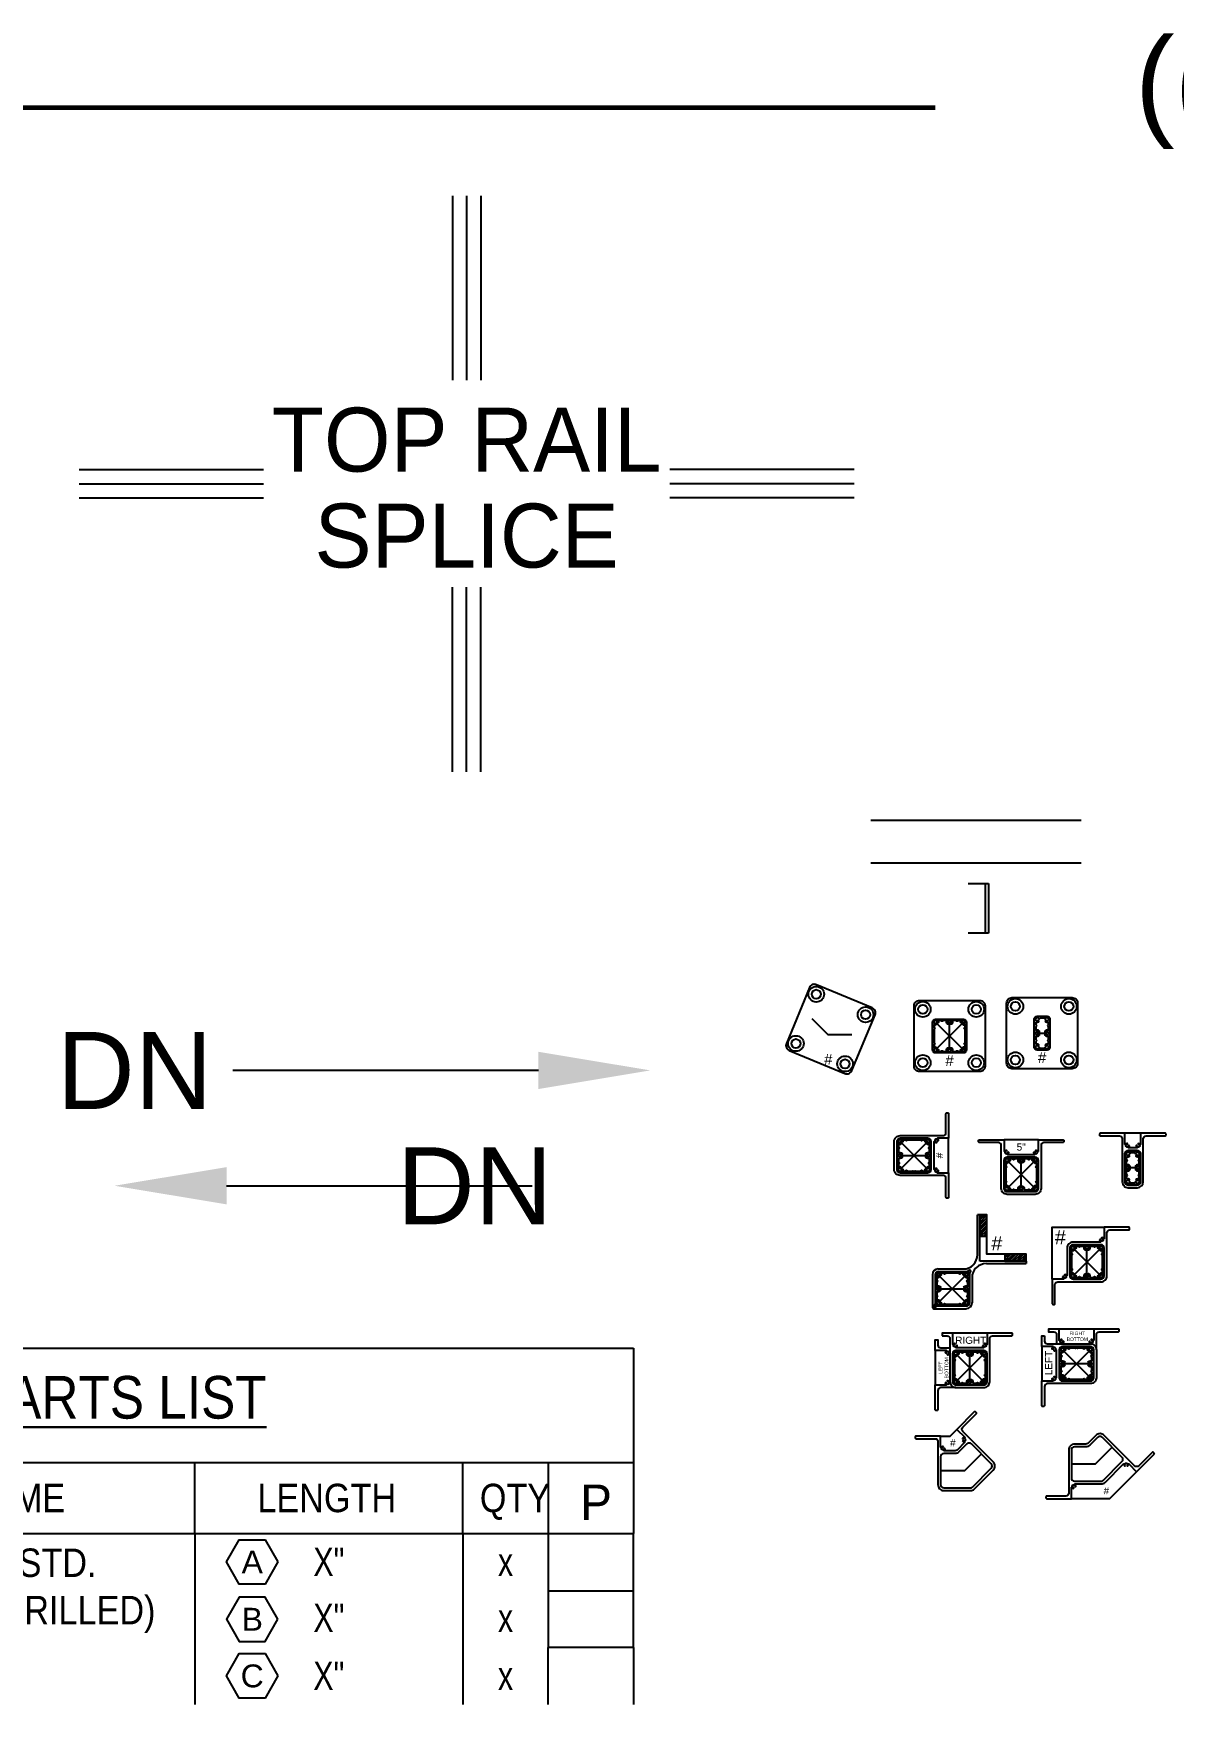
# Model space of a CAD drawing. Header units: inches. Extents: x -297 to 791, y -313 to 332.
# Drawn here: x -90.2 to -10, y 214.9 to 332.5 of the extents above; entities that cross this region are included whole.
import ezdxf
from ezdxf.enums import TextEntityAlignment as Align

# ---------------------------------------------------------------- set-up
doc = ezdxf.new("R2010")
doc.units = ezdxf.units.IN
doc.header["$LTSCALE"] = 0.5
doc.header["$MEASUREMENT"] = 0
doc.layers.get('Defpoints').update_dxf_attribs({"color": 85})
for name, color, linetype in [('1', 161, 'Continuous'), ('Detail', 251, 'Continuous'), ('Dims', 1, 'Continuous'), ('PL', 252, 'Continuous'), ('POST-TAG', 4, 'Continuous')]:
    doc.layers.add(name, color=color, linetype=linetype)
doc.layers.add('NOTES', color=7, linetype='Continuous', lineweight=30)
doc.layers.add('Structure', color=152, linetype='Continuous', lineweight=60)
doc.styles.add('GreenTitle', font='arial.ttf', dxfattribs={"height": 0.0625})
doc.styles.add('Schedule', font='GOTHIC.TTF', dxfattribs={"width": 0.9})
doc.styles.get("Standard").update_dxf_attribs({"font": 'arial.ttf'})
pattern_1 = [(45, (-669.76764, 335.62549), (0.088388348, -0.088388348), [])]

# ---------------------------------------------------------------- blocks, each defined once
blk = doc.blocks.new('*U189')
at = {"layer": 'Dims'}
for p, q in [((4.52, 0), (0, 0)), ((21.5, 0), (4.52, 0))]:
    blk.add_line(p, q, dxfattribs=at)
blk.add_solid([(21.5, 1.31), (29.38, 0), (21.5, -1.31)], dxfattribs=at)
at = {"layer": 'NOTES', "flags": 8}
blk.add_attdef('DIRECTION', text='', height=5.42, dxfattribs=at).set_placement((-1.43, 0), align=Align.MIDDLE_RIGHT)
blk = doc.blocks.new('*U190')
at = {"layer": 'Dims'}
for p, q in [((4.52, 0), (0, 0)), ((21.5, 0), (4.52, 0))]:
    blk.add_line(p, q, dxfattribs=at)
blk.add_solid([(21.5, 1.31), (29.38, 0), (21.5, -1.31)], dxfattribs=at)
at = {"layer": 'NOTES', "flags": 8}
blk.add_attdef('DIRECTION', text='', height=5.42, dxfattribs=at).set_placement((-1.43, 0), align=Align.MIDDLE_RIGHT)
blk = doc.blocks.new('PARTS LIST')
for p, q in [((0, -13.05), (0, 0)), ((0, 0), (72.27, 0)), ((72.27, 0), (72.27, -13.05)), ((0, -8.04), (72.27, -8.04)), ((10.99, -13.05), (10.99, -8.04)), ((19.99, -13.05), (19.99, -8.04)), ((41.4, -13.05), (41.4, -8.04)), ((60.27, -13.05), (60.27, -8.04)), ((66.27, -8.04), (66.27, -13.05))]:
    blk.add_line(p, q)
at = {"layer": 'NOTES', "style": 'Schedule'}
for s, insert, char_height, width, attachment_point in [('{\\LPARTS LIST}', (36.13, -3.48), 3, 25.0602, 5), ('PART#', (1.09, -9.54), 2, 9.4775, 1), ('IMAGE', (11.65, -9.65), 2, 9.4775, 1), ('NAME', (25.33, -9.54), 2, 9.4775, 1), ('LENGTH', (45.81, -9.54), 2, 9.4775, 1), ('QTY', (61.46, -9.54), 2, 9.4775, 1)]:
    blk.add_mtext(s, dxfattribs=dict(at, insert=insert, char_height=char_height, width=width, attachment_point=attachment_point))
at = {"layer": 'NOTES', "insert": (69.64, -10.85), "char_height": 2.5, "attachment_point": 5}
blk.add_mtext_dynamic_manual_height_columns('{\\fWingdings 2|b0|i0|c2|p18;P}', width=2.875, gutter_width=1, heights=[3.38], dxfattribs=at)
blk = doc.blocks.new('end_plate')
for p, q in [((0, 0.5), (1.4375, 0.5)), ((1.1875, 0.5), (1.1875, -0.5)), ((1.4375, 0.5), (1.4375, -0.5)), ((1.4375, -0.5), (0, -0.5))]:
    blk.add_line(p, q)
blk = doc.blocks.new('FB')
for points in [[(-1.05, 1.71, -1), (-1.05, 1.65, 2.449435), (-0.96, 1.55, -1), (-0.89, 1.55, -0.250441), (-0.96, 1.42, 0.737643), (-0.95, 1.4), (0.95, 1.4, 0.737643), (0.96, 1.42, -0.250441), (0.89, 1.55, -1), (0.96, 1.55, 2.449435), (1.05, 1.65, -1), (1.05, 1.71, -0.250455), (1.18, 1.64, 0.737662), (1.21, 1.65), (1.21, 2.44), (2.94, 2.44, -0.414214), (3, 2.38), (3, 2.31, -0.414214), (2.94, 2.25), (1.6, 2.25, 0.414214), (1.4, 2.04), (1.4, -0.98, -0.414214), (0.98, -1.4), (-0.98, -1.4, -0.414214), (-1.4, -0.98), (-1.4, 2.04, 0.414214), (-1.6, 2.25), (-2.94, 2.25, -0.414214), (-3, 2.31), (-3, 2.38, -0.414214), (-2.94, 2.44), (-1.21, 2.44), (-1.21, 1.65, 0.737662), (-1.18, 1.64, -0.250455)], [(1.21, -0.98), (1.21, 0.98, 0.414214), (0.98, 1.21), (-0.98, 1.21, 0.414214), (-1.21, 0.98), (-1.21, -0.98, 0.414214), (-0.98, -1.21), (0.98, -1.21, 0.414214)], [(-1.19, 0.98, -0.414214), (-0.98, 1.19), (0.98, 1.19, -0.414214), (1.19, 0.98), (1.19, -0.98, -0.414214), (0.98, -1.19), (-0.98, -1.19, -0.414214), (-1.19, -0.98)], [(0.18, -1.09), (0.48, -1.09, -1), (0.59, -1.09), (0.8, -1.09, -0.128578), (0.77, -0.99, -1), (0.87, -0.99, 2.347638), (0.99, -0.87, -1), (0.99, -0.77, -0.128578), (1.09, -0.8), (1.09, -0.59, -1), (1.09, -0.48), (1.09, -0.09), (1.08, -0.08), (1.09, -0.07), (1.09, 0.07), (1.08, 0.08), (1.09, 0.09), (1.09, 0.48, -1), (1.09, 0.59), (1.09, 0.8, -0.128578), (0.99, 0.77, -1), (0.99, 0.87, 2.347638), (0.87, 0.99, -1), (0.77, 0.99, -0.128578), (0.8, 1.09), (0.59, 1.09, -1), (0.48, 1.09), (0.18, 1.09, -0.336086), (0.15, 0.84, -1), (0.08, 0.9, 2.347638), (-0.08, 0.9, -1), (-0.15, 0.84, -0.336086), (-0.18, 1.09), (-0.48, 1.09, -1), (-0.59, 1.09), (-0.8, 1.09, -0.128578), (-0.77, 0.99, -1), (-0.87, 0.99, 2.347638), (-0.99, 0.87, -1), (-0.99, 0.77, -0.128578), (-1.09, 0.8), (-1.09, 0.59, -1), (-1.09, 0.48), (-1.09, -0.48, -1), (-1.09, -0.59), (-1.09, -0.8, -0.128578), (-0.99, -0.77, -1), (-0.99, -0.87, 2.347638), (-0.87, -0.99, -1), (-0.77, -0.99, -0.128578), (-0.8, -1.09), (-0.59, -1.09, -1), (-0.48, -1.09), (-0.18, -1.09, -0.336086), (-0.15, -0.84, -1), (-0.08, -0.9, 2.347638), (0.08, -0.9, -1), (0.15, -0.84, -0.336086)]]:
    blk.add_lwpolyline(points, format="xyb", close=True)
at = {"layer": 'Defpoints'}
for p, q in [((1.21, 2.44), (-1.21, 2.44)), ((-0.98, 0.98), (0.98, -0.98)), ((0.98, 0.98), (-0.98, -0.98)), ((0, -0.98), (0, 0.98))]:
    blk.add_line(p, q, dxfattribs=at)
at = {"layer": 'Defpoints', "style": 'GreenTitle'}
blk.add_text('#', height=0.5, dxfattribs=at).set_placement((0, 1.4), align=Align.BOTTOM_CENTER)
blk = doc.blocks.new('BP')
for points in [[(-2.5, -2.12), (-2.5, 2.12, -0.414214), (-2.12, 2.5), (2.12, 2.5, -0.414214), (2.5, 2.12), (2.5, -2.12, -0.414214), (2.12, -2.5), (-2.12, -2.5, -0.414214)], [(-1.19, 0.98, -0.414214), (-0.98, 1.19), (0.98, 1.19, -0.414214), (1.19, 0.98), (1.19, -0.98, -0.414214), (0.98, -1.19), (-0.98, -1.19, -0.414214), (-1.19, -0.98)], [(0.18, -1.09), (0.48, -1.09, -1), (0.59, -1.09), (0.8, -1.09, -0.128578), (0.77, -0.99, -1), (0.87, -0.99, 2.347638), (0.99, -0.87, -1), (0.99, -0.77, -0.128578), (1.09, -0.8), (1.09, -0.59, -1), (1.09, -0.48), (1.09, -0.09), (1.08, -0.08), (1.09, -0.07), (1.09, 0.07), (1.08, 0.08), (1.09, 0.09), (1.09, 0.48, -1), (1.09, 0.59), (1.09, 0.8, -0.128578), (0.99, 0.77, -1), (0.99, 0.87, 2.347638), (0.87, 0.99, -1), (0.77, 0.99, -0.128578), (0.8, 1.09), (0.59, 1.09, -1), (0.48, 1.09), (0.18, 1.09, -0.336086), (0.15, 0.84, -1), (0.08, 0.9, 2.347638), (-0.08, 0.9, -1), (-0.15, 0.84, -0.336086), (-0.18, 1.09), (-0.48, 1.09, -1), (-0.59, 1.09), (-0.8, 1.09, -0.128578), (-0.77, 0.99, -1), (-0.87, 0.99, 2.347638), (-0.99, 0.87, -1), (-0.99, 0.77, -0.128578), (-1.09, 0.8), (-1.09, 0.59, -1), (-1.09, 0.48), (-1.09, -0.48, -1), (-1.09, -0.59), (-1.09, -0.8, -0.128578), (-0.99, -0.77, -1), (-0.99, -0.87, 2.347638), (-0.87, -0.99, -1), (-0.77, -0.99, -0.128578), (-0.8, -1.09), (-0.59, -1.09, -1), (-0.48, -1.09), (-0.18, -1.09, -0.336086), (-0.15, -0.84, -1), (-0.08, -0.9, 2.347638), (0.08, -0.9, -1), (0.15, -0.84, -0.336086)]]:
    blk.add_lwpolyline(points, format="xyb", close=True)
for centre, radius in [((-1.88, 1.88), 0.549), ((1.88, 1.88), 0.549), ((-1.88, 1.88), 0.319), ((1.88, 1.88), 0.319), ((-1.88, -1.88), 0.549), ((-1.88, -1.88), 0.319), ((1.88, -1.88), 0.549), ((1.88, -1.88), 0.319)]:
    blk.add_circle(centre, radius)
at = {"layer": 'Defpoints'}
for p, q in [((-0.98, 0.98), (0.98, -0.98)), ((0.98, 0.98), (-0.98, -0.98)), ((0, -0.98), (0, 0.98))]:
    blk.add_line(p, q, dxfattribs=at)
at = {"layer": 'Defpoints', "insert": (0, -1.35), "char_height": 0.75, "attachment_point": 2, "style": 'GreenTitle'}
blk.add_mtext_dynamic_manual_height_columns('#', width=1.2401, gutter_width=0.312, heights=[0], dxfattribs=at)
blk = doc.blocks.new('32-20-BLOCK-PRE-DRILLED-2')
for p, q in [((72.27, 0), (0, 0)), ((10.99, 0), (10.99, -8.01)), ((19.99, 0), (19.99, -8.01)), ((41.4, 0), (41.4, -8.01)), ((60.27, 0), (60.27, -8.01)), ((66.27, 0), (66.27, -8.01)), ((66.27, -4.01), (72.27, -4.01))]:
    blk.add_line(p, q)
for points in [[(0, 0), (0, -8.01)], [(72.27, -8.01), (72.27, 0)]]:
    blk.add_lwpolyline(points)
for points in [[(16.48, -5.2, 0.414214), (16.68, -4.99), (16.68, -3.02, 0.414214), (16.48, -2.82), (14.51, -2.82, 0.414214), (14.31, -3.02), (14.31, -4.99, 0.414214), (14.51, -5.2)], [(14.66, -4.16, 1), (14.59, -4.09, -2.347638), (14.59, -3.92, 1), (14.66, -3.85, 0.336086), (14.4, -3.82), (14.4, -3.53, 1), (14.4, -3.41), (14.4, -3.21, 0.128578), (14.51, -3.24, 1), (14.51, -3.14, -2.347638), (14.63, -3.02, 1), (14.72, -3.02, 0.128578), (14.69, -2.92), (14.9, -2.92, 1), (15.02, -2.92), (15.4, -2.92), (15.41, -2.93), (15.42, -2.92), (15.56, -2.92), (15.57, -2.93), (15.58, -2.92), (15.97, -2.92, 1), (16.09, -2.92), (16.29, -2.92, 0.128578), (16.26, -3.02, 1), (16.36, -3.02, -2.347638), (16.48, -3.14, 1), (16.48, -3.24, 0.128578), (16.58, -3.21), (16.58, -3.41, 1), (16.58, -3.53), (16.58, -3.82, 0.336086), (16.33, -3.85, 1), (16.4, -3.92, -2.347638), (16.4, -4.09, 1), (16.33, -4.16, 0.336086), (16.58, -4.19), (16.58, -4.49, 1), (16.58, -4.6), (16.58, -4.81, 0.128578), (16.48, -4.78, 1), (16.48, -4.87, -2.347638), (16.36, -4.99, 1), (16.26, -4.99, 0.128578), (16.29, -5.1), (16.09, -5.1, 1), (15.97, -5.1), (15.02, -5.1, 1), (14.9, -5.1), (14.69, -5.1, 0.128578), (14.72, -4.99, 1), (14.63, -4.99, -2.347638), (14.51, -4.87, 1), (14.51, -4.78, 0.128578), (14.4, -4.81), (14.4, -4.6, 1), (14.4, -4.49), (14.4, -4.19, 0.336086)]]:
    blk.add_lwpolyline(points, format="xyb", close=True)
at = {"layer": 'POST-TAG'}
for points in [[(47.25, -1.99), (46.35, -3.56), (44.54, -3.56), (43.64, -1.99), (44.54, -0.42), (46.35, -0.42)], [(47.25, -6.02), (46.35, -4.46), (44.54, -4.46), (43.64, -6.02), (44.54, -7.59), (46.35, -7.59)]]:
    blk.add_lwpolyline(points, close=True, dxfattribs=at)
at = {"layer": 'NOTES', "style": 'Schedule'}
blk.add_text('32-20', height=2, dxfattribs=at).set_placement((5.76, -4.08), align=Align.MIDDLE_CENTER)
at = {"layer": 'NOTES', "insert": (21.12, -4.01), "char_height": 2, "width": 20.2828, "attachment_point": 4, "style": 'Schedule'}
blk.add_mtext('POST, STD. (PRE-DRILLED)', dxfattribs=at)
at = {"layer": 'NOTES', "style": 'Schedule', "width": 0.8}
for tag, p in [('LEN', (50.84, -1.98)), ('QTY', (63.27, -1.98)), ('LEN2', (50.84, -5.92)), ('QTY2', (63.27, -5.92))]:
    blk.add_attdef(tag, text='', height=2, dxfattribs=at).set_placement(p, align=Align.MIDDLE_CENTER)
at = {"layer": 'POST-TAG'}
for tag, p in [('LET', (45.45, -1.99)), ('LET2', (45.45, -6.02))]:
    blk.add_attdef(tag, text='', height=1.61, dxfattribs=at).set_placement(p, align=Align.MIDDLE_CENTER)
blk = doc.blocks.new('FILLER-1-PRE-DRILLED')
for p, q in [((0, 0), (0, -4.01)), ((10.99, 0), (10.99, -4.01)), ((19.99, 0), (19.99, -4.01)), ((41.4, 0), (41.4, -4.01)), ((60.27, 0), (60.27, -4.01)), ((72.27, 0), (66.27, 0)), ((66.27, -4.01), (66.27, 0)), ((72.27, 0), (72.27, -4.01))]:
    blk.add_line(p, q)
at = {"layer": 'POST-TAG'}
blk.add_lwpolyline([(47.25, -1.99), (46.35, -3.56), (44.54, -3.56), (43.64, -1.99), (44.54, -0.42), (46.35, -0.42)], close=True, dxfattribs=at)
at = {"layer": 'NOTES', "style": 'Schedule', "width": 0.8}
for tag, p in [('LEN', (50.84, -1.98)), ('QTY', (63.27, -1.98))]:
    blk.add_attdef(tag, text='', height=2, dxfattribs=at).set_placement(p, align=Align.MIDDLE_CENTER)
at = {"layer": 'POST-TAG'}
blk.add_attdef('LET', text='', height=1.61, dxfattribs=at).set_placement((45.45, -1.99), align=Align.MIDDLE_CENTER)
blk = doc.blocks.new('FBO')
h = blk.add_hatch()
h.set_pattern_fill('ANSI31', color=256, angle=-90, style=0)
h.set_pattern_definition(pattern_1)
h.paths.add_polyline_path([(1.94, 5.19), (2.44, 5.19), (2.44, 3.69), (1.94, 3.69)])
h = blk.add_hatch()
h.set_pattern_fill('ANSI31', color=256, angle=-90, style=0)
h.set_pattern_definition(pattern_1)
h.paths.add_polyline_path([(3.69, 1.94), (3.69, 2.44), (5.19, 2.44), (5.19, 1.94)])
for p, q in [((1.94, 5.19), (1.77, 5.19)), ((1.77, 2.4), (1.77, 5.19)), ((1.94, 1.94), (1.94, 5.19)), ((-1, 1.4), (0.8, 1.4)), ((-1, 1.21), (1.06, 1.21)), ((1.1, 1.18), (1.09, 1.2)), ((1.46, 1.67), (1.48, 1.69)), ((1.67, 1.46), (1.69, 1.48)), ((5.19, 1.94), (1.94, 1.94)), ((2.4, 1.77), (5.19, 1.77)), ((5.19, 1.94), (5.19, 1.77)), ((-1.4, 1), (-1.4, -1.33)), ((-1.21, 1), (-1.21, -1.06)), ((1.18, 1.1), (1.2, 1.09)), ((1.21, 1.06), (1.21, -1)), ((1.4, 0.8), (1.4, -1)), ((-1.18, -1.1), (-1.2, -1.09)), ((-1.33, -1.4), (1, -1.4)), ((-1.1, -1.18), (-1.09, -1.2)), ((-1.06, -1.21), (1, -1.21))]:
    blk.add_line(p, q)
for points in [[(2.44, 3.69), (2.44, 5.19), (1.94, 5.19), (1.94, 3.69)], [(3.69, 2.44), (3.69, 1.94), (5.19, 1.94), (5.19, 2.44)]]:
    blk.add_lwpolyline(points, close=True)
for points in [[(0.98, 1.19, -0.414214), (1.19, 0.98), (1.19, -0.98, -0.414214), (0.98, -1.19), (-0.98, -1.19, -0.414214), (-1.19, -0.98), (-1.19, 0.98, -0.414214), (-0.98, 1.19)], [(-1.09, -0.18), (-1.09, -0.48, -1), (-1.09, -0.59), (-1.09, -0.8, -0.128578), (-0.99, -0.77, -1), (-0.99, -0.87, 2.347638), (-0.87, -0.99, -1), (-0.77, -0.99, -0.128578), (-0.8, -1.09), (-0.59, -1.09, -1), (-0.48, -1.09), (-0.09, -1.09), (-0.08, -1.08), (-0.07, -1.09), (0.07, -1.09), (0.08, -1.08), (0.09, -1.09), (0.48, -1.09, -1), (0.59, -1.09), (0.8, -1.09, -0.128578), (0.77, -0.99, -1), (0.87, -0.99, 2.347638), (0.99, -0.87, -1), (0.99, -0.77, -0.128578), (1.09, -0.8), (1.09, -0.59, -1), (1.09, -0.48), (1.09, -0.18, -0.336086), (0.84, -0.15, -1), (0.9, -0.08, 2.347638), (0.9, 0.08, -1), (0.84, 0.15, -0.336086), (1.09, 0.18), (1.09, 0.48, -1), (1.09, 0.59), (1.09, 0.8, -0.128578), (0.99, 0.77, -1), (0.99, 0.87, 2.347638), (0.87, 0.99, -1), (0.77, 0.99, -0.128578), (0.8, 1.09), (0.59, 1.09, -1), (0.48, 1.09), (-0.48, 1.09, -1), (-0.59, 1.09), (-0.8, 1.09, -0.128578), (-0.77, 0.99, -1), (-0.87, 0.99, 2.347638), (-0.99, 0.87, -1), (-0.99, 0.77, -0.128578), (-1.09, 0.8), (-1.09, 0.59, -1), (-1.09, 0.48), (-1.09, 0.18, -0.336086), (-0.84, 0.15, -1), (-0.9, 0.08, 2.347638), (-0.9, -0.08, -1), (-0.84, -0.15, -0.336086)]]:
    blk.add_lwpolyline(points, format="xyb", close=True)
for centre, radius, start, end in [((0.77, 2.4), 1, 315, 360), ((-1, 1), 0.393, 90, 180), ((-1, 1), 0.205, 90, 180), ((0.8, 2.33), 0.936, 270, 315), ((1.06, 1.17), 0.0394, 45, 90), ((1.11, 1.19), 0.00984, 225, 9.6172), ((1.21, 1.21), 0.0951, 260.3828, 189.6172), ((2.33, 0.8), 0.936, 135, 180), ((2.4, 0.77), 1, 90, 135), ((1.19, 1.11), 0.00984, 80.3828, 225), ((1.17, 1.06), 0.0394, 360, 45), ((-1.21, -1.21), 0.0951, 80.3828, 9.6172), ((-1.17, -1.06), 0.0394, 180, 225), ((-1.19, -1.11), 0.00984, 260.3828, 45), ((1, -1), 0.393, 270, 360), ((1, -1), 0.205, 270, 360), ((-1.33, -1.33), 0.0618, 180, 270), ((-1.11, -1.19), 0.00984, 45, 189.6172), ((-1.06, -1.17), 0.0394, 225, 270)]:
    blk.add_arc(centre, radius, start, end)
at = {"layer": 'Defpoints'}
for p, q in [((0.98, 0.98), (-0.98, -0.98)), ((0.98, -0.98), (-0.98, 0.98)), ((-0.98, 0), (0.98, 0))]:
    blk.add_line(p, q, dxfattribs=at)
blk.add_lwpolyline([(3.69, 2.44), (2.44, 2.44), (2.44, 3.69)], dxfattribs=at)
at = {"layer": 'Defpoints', "insert": (3.14, 3.2), "char_height": 1, "attachment_point": 5, "style": 'GreenTitle'}
blk.add_mtext_dynamic_manual_height_columns('#', width=0.8778, gutter_width=0.312, heights=[0], dxfattribs=at)
blk = doc.blocks.new('FB5')
for points in [[(-1.05, 1.71, -1), (-1.05, 1.65, 2.449435), (-0.96, 1.55, -1), (-0.89, 1.55, -0.250441), (-0.96, 1.42, 0.737643), (-0.95, 1.4), (0.95, 1.4, 0.737643), (0.96, 1.42, -0.250441), (0.89, 1.55, -1), (0.96, 1.55, 2.449435), (1.05, 1.65, -1), (1.05, 1.71, -0.250455), (1.18, 1.64, 0.737662), (1.21, 1.65), (1.21, 2.44), (2.94, 2.44, -0.414214), (3, 2.38), (3, 2.31, -0.414214), (2.94, 2.25), (1.6, 2.25, 0.414214), (1.4, 2.04), (1.4, -0.98, -0.414214), (0.98, -1.4), (-0.98, -1.4, -0.414214), (-1.4, -0.98), (-1.4, 2.04, 0.414214), (-1.6, 2.25), (-2.94, 2.25, -0.414214), (-3, 2.31), (-3, 2.38, -0.414214), (-2.94, 2.44), (-1.21, 2.44), (-1.21, 1.65, 0.737662), (-1.18, 1.64, -0.250455)], [(1.21, -0.98), (1.21, 0.98, 0.414214), (0.98, 1.21), (-0.98, 1.21, 0.414214), (-1.21, 0.98), (-1.21, -0.98, 0.414214), (-0.98, -1.21), (0.98, -1.21, 0.414214)], [(-1.19, 0.98, -0.414214), (-0.98, 1.19), (0.98, 1.19, -0.414214), (1.19, 0.98), (1.19, -0.98, -0.414214), (0.98, -1.19), (-0.98, -1.19, -0.414214), (-1.19, -0.98)], [(0.18, -1.09), (0.48, -1.09, -1), (0.59, -1.09), (0.8, -1.09, -0.128578), (0.77, -0.99, -1), (0.87, -0.99, 2.347638), (0.99, -0.87, -1), (0.99, -0.77, -0.128578), (1.09, -0.8), (1.09, -0.59, -1), (1.09, -0.48), (1.09, -0.09), (1.08, -0.08), (1.09, -0.07), (1.09, 0.07), (1.08, 0.08), (1.09, 0.09), (1.09, 0.48, -1), (1.09, 0.59), (1.09, 0.8, -0.128578), (0.99, 0.77, -1), (0.99, 0.87, 2.347638), (0.87, 0.99, -1), (0.77, 0.99, -0.128578), (0.8, 1.09), (0.59, 1.09, -1), (0.48, 1.09), (0.18, 1.09, -0.336086), (0.15, 0.84, -1), (0.08, 0.9, 2.347638), (-0.08, 0.9, -1), (-0.15, 0.84, -0.336086), (-0.18, 1.09), (-0.48, 1.09, -1), (-0.59, 1.09), (-0.8, 1.09, -0.128578), (-0.77, 0.99, -1), (-0.87, 0.99, 2.347638), (-0.99, 0.87, -1), (-0.99, 0.77, -0.128578), (-1.09, 0.8), (-1.09, 0.59, -1), (-1.09, 0.48), (-1.09, -0.48, -1), (-1.09, -0.59), (-1.09, -0.8, -0.128578), (-0.99, -0.77, -1), (-0.99, -0.87, 2.347638), (-0.87, -0.99, -1), (-0.77, -0.99, -0.128578), (-0.8, -1.09), (-0.59, -1.09, -1), (-0.48, -1.09), (-0.18, -1.09, -0.336086), (-0.15, -0.84, -1), (-0.08, -0.9, 2.347638), (0.08, -0.9, -1), (0.15, -0.84, -0.336086)]]:
    blk.add_lwpolyline(points, format="xyb", close=True)
at = {"layer": 'Defpoints'}
for p, q in [((1.21, 2.44), (-1.21, 2.44)), ((-0.98, 0.98), (0.98, -0.98)), ((0.98, 0.98), (-0.98, -0.98)), ((0, -0.98), (0, 0.98))]:
    blk.add_line(p, q, dxfattribs=at)
at = {"layer": 'Defpoints', "style": 'GreenTitle'}
blk.add_text('5"', height=0.5, dxfattribs=at).set_placement((0, 1.53), align=Align.BOTTOM_CENTER)
blk = doc.blocks.new('STD POST-NEW')
for points in [[(0.98, 1.19, -0.414214), (1.19, 0.98), (1.19, -0.98, -0.414214), (0.98, -1.19), (-0.98, -1.19, -0.414214), (-1.19, -0.98), (-1.19, 0.98, -0.414214), (-0.98, 1.19)], [(-1.09, -0.18), (-1.09, -0.48, -1), (-1.09, -0.59), (-1.09, -0.8, -0.128578), (-0.99, -0.77, -1), (-0.99, -0.87, 2.347638), (-0.87, -0.99, -1), (-0.77, -0.99, -0.128578), (-0.8, -1.09), (-0.59, -1.09, -1), (-0.48, -1.09), (-0.09, -1.09), (-0.08, -1.08), (-0.07, -1.09), (0.07, -1.09), (0.08, -1.08), (0.09, -1.09), (0.48, -1.09, -1), (0.59, -1.09), (0.8, -1.09, -0.128578), (0.77, -0.99, -1), (0.87, -0.99, 2.347638), (0.99, -0.87, -1), (0.99, -0.77, -0.128578), (1.09, -0.8), (1.09, -0.59, -1), (1.09, -0.48), (1.09, -0.18, -0.336086), (0.84, -0.15, -1), (0.9, -0.08, 2.347638), (0.9, 0.08, -1), (0.84, 0.15, -0.336086), (1.09, 0.18), (1.09, 0.48, -1), (1.09, 0.59), (1.09, 0.8, -0.128578), (0.99, 0.77, -1), (0.99, 0.87, 2.347638), (0.87, 0.99, -1), (0.77, 0.99, -0.128578), (0.8, 1.09), (0.59, 1.09, -1), (0.48, 1.09), (-0.48, 1.09, -1), (-0.59, 1.09), (-0.8, 1.09, -0.128578), (-0.77, 0.99, -1), (-0.87, 0.99, 2.347638), (-0.99, 0.87, -1), (-0.99, 0.77, -0.128578), (-1.09, 0.8), (-1.09, 0.59, -1), (-1.09, 0.48), (-1.09, 0.18, -0.336086), (-0.84, 0.15, -1), (-0.9, 0.08, 2.347638), (-0.9, -0.08, -1), (-0.84, -0.15, -0.336086)]]:
    blk.add_lwpolyline(points, format="xyb", close=True)
at = {"layer": 'Defpoints'}
for p, q in [((0.98, 0.98), (-0.98, -0.98)), ((0.98, -0.98), (-0.98, 0.98)), ((-0.98, 0), (0.98, 0))]:
    blk.add_line(p, q, dxfattribs=at)
blk = doc.blocks.new('FBTL')
blk.add_lwpolyline([(1.96, 2.25), (1.6, 2.25, 0.414214), (1.4, 2.04), (1.4, -0.98, -0.414214), (0.98, -1.4), (-0.98, -1.4, -0.414214), (-1.4, -0.98), (-1.4, 2.04, 0.414214), (-1.6, 2.25), (-2.94, 2.25, -0.414214), (-3, 2.31), (-3, 2.38, -0.414214), (-2.94, 2.44), (-1.21, 2.44), (-1.21, 1.65, 0.737662), (-1.18, 1.64, -0.250455), (-1.05, 1.71, -1), (-1.05, 1.65, 2.449435), (-0.96, 1.55, -1), (-0.89, 1.55, -0.250441), (-0.96, 1.42, 0.737643), (-0.95, 1.4), (0.95, 1.4, 0.737643), (0.96, 1.42, -0.250441), (0.89, 1.55, -1), (0.96, 1.55, 2.449435), (1.05, 1.65, -1), (1.05, 1.71, -0.250455), (1.18, 1.64, 0.737662), (1.21, 1.65), (1.21, 2.44), (1.96, 2.44)], format="xyb", close=True)
at = {"layer": 'Defpoints'}
blk.add_line((1.21, 2.44), (-1.21, 2.44), dxfattribs=at)
at = {"layer": 'Detail'}
blk.add_lwpolyline([(1.21, -0.98), (1.21, 0.98, 0.414214), (0.98, 1.21), (-0.98, 1.21, 0.414214), (-1.21, 0.98), (-1.21, -0.98, 0.414214), (-0.98, -1.21), (0.98, -1.21, 0.414214)], format="xyb", close=True, dxfattribs=at)
at = {"rotation": 90}
blk.add_blockref('STD POST-NEW', (0, 0), dxfattribs=at)
at = {"layer": 'Defpoints', "insert": (0.05, 1.96), "char_height": 0.5, "attachment_point": 5, "style": 'GreenTitle'}
blk.add_mtext_dynamic_manual_height_columns('LEFT', width=0.832, gutter_width=0.312, heights=[0], dxfattribs=at)
blk = doc.blocks.new('FBTR')
blk.add_lwpolyline([(-1.96, 2.25), (-1.6, 2.25, -0.414214), (-1.4, 2.04), (-1.4, -0.98, 0.414214), (-0.98, -1.4), (0.98, -1.4, 0.414214), (1.4, -0.98), (1.4, 2.04, -0.414214), (1.6, 2.25), (2.94, 2.25, 0.414214), (3, 2.31), (3, 2.38, 0.414214), (2.94, 2.44), (1.21, 2.44), (1.21, 1.65, -0.737662), (1.18, 1.64, 0.250455), (1.05, 1.71, 1), (1.05, 1.65, -2.449435), (0.96, 1.55, 1), (0.89, 1.55, 0.250441), (0.96, 1.42, -0.737643), (0.95, 1.4), (-0.95, 1.4, -0.737643), (-0.96, 1.42, 0.250441), (-0.89, 1.55, 1), (-0.96, 1.55, -2.449435), (-1.05, 1.65, 1), (-1.05, 1.71, 0.250455), (-1.18, 1.64, -0.737662), (-1.21, 1.65), (-1.21, 2.44), (-1.96, 2.44)], format="xyb", close=True)
at = {"layer": 'Defpoints'}
blk.add_line((1.21, 2.44), (-1.21, 2.44), dxfattribs=at)
at = {"layer": 'Detail'}
blk.add_lwpolyline([(1.21, -0.98), (1.21, 0.98, 0.414214), (0.98, 1.21), (-0.98, 1.21, 0.414214), (-1.21, 0.98), (-1.21, -0.98, 0.414214), (-0.98, -1.21), (0.98, -1.21, 0.414214)], format="xyb", close=True, dxfattribs=at)
at = {"rotation": 90}
blk.add_blockref('STD POST-NEW', (0, 0), dxfattribs=at)
at = {"layer": 'Defpoints', "insert": (0.06, 1.93), "char_height": 0.5, "attachment_point": 5, "style": 'GreenTitle'}
blk.add_mtext_dynamic_manual_height_columns('RIGHT', width=1.1391, gutter_width=0.312, heights=[0], dxfattribs=at)
blk = doc.blocks.new('FBTLB')
for points in [[(-1.4, 0.98), (-1.4, 2.04, 0.414214), (-1.6, 2.25), (-2.94, 2.25, -0.414214), (-3, 2.31), (-3, 2.38, -0.414214), (-2.94, 2.44), (-1.21, 2.44), (-1.21, 1.65, 0.737662), (-1.18, 1.64, -0.250455), (-1.05, 1.71, -1), (-1.05, 1.65, 2.449435), (-0.96, 1.55, -1), (-0.89, 1.55, -0.250441), (-0.96, 1.42, 0.737643), (-0.95, 1.4)], [(0.95, 1.4), (0.95, 1.4, 0.737643), (0.96, 1.42, -0.250441), (0.89, 1.55, -1), (0.96, 1.55, 2.449435), (1.05, 1.65, -1), (1.05, 1.71, -0.250455), (1.18, 1.64, 0.737662), (1.21, 1.65), (1.21, 2.44), (1.96, 2.44), (1.96, 2.25), (1.6, 2.25, 0.414214), (1.4, 2.04), (1.4, 1.4)]]:
    blk.add_lwpolyline(points, format="xyb")
at = {"layer": 'Defpoints'}
blk.add_line((1.21, 2.44), (-1.21, 2.44), dxfattribs=at)
at = {"layer": 'Defpoints', "insert": (0, 1.85), "char_height": 0.25, "attachment_point": 5, "style": 'GreenTitle'}
blk.add_mtext_dynamic_manual_height_columns('LEFT\\PBOTTOM', width=0.832, gutter_width=0.312, heights=[0], dxfattribs=at)
blk = doc.blocks.new('FBTRB')
for points in [[(-0.95, 1.4), (-0.95, 1.4, -0.737643), (-0.96, 1.42, 0.250441), (-0.89, 1.55, 1), (-0.96, 1.55, -2.449435), (-1.05, 1.65, 1), (-1.05, 1.71, 0.250455), (-1.18, 1.64, -0.737662), (-1.21, 1.65), (-1.21, 2.44), (-1.96, 2.44), (-1.96, 2.25), (-1.6, 2.25, -0.414214), (-1.4, 2.04), (-1.4, 1.4)], [(1.4, 0.98), (1.4, 2.04, -0.414214), (1.6, 2.25), (2.94, 2.25, 0.414214), (3, 2.31), (3, 2.38, 0.414214), (2.94, 2.44), (1.21, 2.44), (1.21, 1.65, -0.737662), (1.18, 1.64, 0.250455), (1.05, 1.71, 1), (1.05, 1.65, -2.449435), (0.96, 1.55, 1), (0.89, 1.55, 0.250441), (0.96, 1.42, -0.737643), (0.95, 1.4)]]:
    blk.add_lwpolyline(points, format="xyb")
at = {"layer": 'Defpoints'}
blk.add_line((1.21, 2.44), (-1.21, 2.44), dxfattribs=at)
at = {"layer": 'Defpoints', "insert": (0.06, 1.93), "char_height": 0.25, "attachment_point": 5, "style": 'GreenTitle'}
blk.add_mtext_dynamic_manual_height_columns('RIGHT\\PBOTTOM', width=1.1391, gutter_width=0.312, heights=[0], dxfattribs=at)
blk = doc.blocks.new('FBI45')
blk.add_lwpolyline([(-1.65, -1.64, 0.250455), (-1.52, -1.71, 1), (-1.52, -1.65, -2.449435), (-1.43, -1.55, 1), (-1.37, -1.55, 0.244932), (-1.43, -1.42, -0.729658), (-1.42, -1.4), (0.42, -1.4, 0.198912), (0.69, -1.29), (1.99, 0.02, -0.729658), (2.02, 0.01, 0.244932), (2.06, -0.13, 1), (2.11, -0.09, -2.449435), (2.24, -0.09, 1), (2.28, -0.13, 0.250455), (2.33, 0.01, -0.737662), (2.35, 0.02), (2.91, -0.54), (4.14, 0.69, 0.414214), (4.14, 0.77), (4.09, 0.82, 0.414214), (4, 0.82), (3.06, -0.12, -0.414214), (2.77, -0.12), (0.63, 2.02, 0.414214), (0.04, 2.02), (-0.52, 1.45, -0.198912), (-0.66, 1.4), (-1.46, 1.4, 0.414214), (-1.87, 0.98), (-1.87, -2.04, -0.414214), (-2.07, -2.25), (-3.41, -2.25, 0.414214), (-3.47, -2.31), (-3.47, -2.38, 0.414214), (-3.41, -2.44), (-1.68, -2.44), (-1.68, -1.65, -0.737662)], format="xyb", close=True)
blk.add_lwpolyline([(-0.39, 1.32, -0.198912), (-0.66, 1.21), (-1.46, 1.21, 0.414214), (-1.68, 0.98), (-1.68, -0.98, 0.414214), (-1.46, -1.21), (0.42, -1.21, 0.198912), (0.56, -1.15), (1.88, 0.17, 0.414214), (1.88, 0.49), (0.49, 1.88, 0.414214), (0.17, 1.88), (-0.39, 1.32)], format="xyb")
at = {"layer": 'Defpoints'}
for points in [[(1.17, 1.17), (0, 0), (-1.66, 0)], [(2.91, -0.54), (1.01, -2.44), (-1.68, -2.44)]]:
    blk.add_lwpolyline(points, dxfattribs=at)
at = {"layer": 'Defpoints', "insert": (0.78, -1.88), "char_height": 0.5, "attachment_point": 5, "style": 'GreenTitle'}
blk.add_mtext_dynamic_manual_height_columns('#', width=0.6897, gutter_width=0.312, heights=[0], dxfattribs=at)
blk = doc.blocks.new('FBO45')
blk.add_lwpolyline([(-1.68, 1.65), (-1.68, 2.44), (-3.41, 2.44, 0.414214), (-3.47, 2.38), (-3.47, 2.31, 0.414214), (-3.41, 2.25), (-2.07, 2.25, -0.414214), (-1.87, 2.05), (-1.87, -0.98, 0.414214), (-1.46, -1.4), (0.42, -1.4, 0.198912), (0.69, -1.29), (2.02, 0.04, 0.414214), (2.02, 0.63), (-0.13, 2.77, -0.414214), (-0.13, 3.06), (0.82, 4.01, 0.414214), (0.82, 4.09), (0.77, 4.14, 0.414214), (0.69, 4.14), (-0.54, 2.91), (0.02, 2.35, -0.737662), (0.01, 2.33, 0.250455), (-0.13, 2.28, 1), (-0.09, 2.24, -2.449435), (-0.09, 2.11, 1), (-0.13, 2.07, 0.250441), (0.01, 2.02, -0.737643), (0.02, 2), (-0.52, 1.45, -0.198912), (-0.66, 1.4), (-1.43, 1.4, -0.737643), (-1.44, 1.42, 0.250441), (-1.37, 1.55, 1), (-1.43, 1.55, -2.449435), (-1.52, 1.65, 1), (-1.52, 1.71, 0.250455), (-1.65, 1.64, -0.737662)], format="xyb", close=True)
blk.add_lwpolyline([(-0.39, 1.32, -0.198912), (-0.66, 1.21), (-1.46, 1.21, 0.414214), (-1.68, 0.98), (-1.68, -0.98, 0.414214), (-1.46, -1.21), (0.42, -1.21, 0.198912), (0.56, -1.15), (1.88, 0.17, 0.414214), (1.88, 0.49), (0.49, 1.88, 0.414214), (0.17, 1.88), (-0.39, 1.32)], format="xyb")
at = {"layer": 'Defpoints'}
for points in [[(-1.68, 2.44), (-1.01, 2.44), (-0.54, 2.91)], [(1.17, 1.17), (0, 0), (-1.66, 0)]]:
    blk.add_lwpolyline(points, dxfattribs=at)
at = {"layer": 'Defpoints', "insert": (-0.82, 1.96), "char_height": 0.5, "attachment_point": 5, "style": 'GreenTitle'}
blk.add_mtext_dynamic_manual_height_columns('#', width=0.6288, gutter_width=0.312, heights=[0], dxfattribs=at)
blk = doc.blocks.new('POST-TL')
for points in [[(-0.55, -0.98), (-0.55, 0.98, -0.414214), (-0.35, 1.19), (0.35, 1.19, -0.414214), (0.55, 0.98), (0.55, -0.98, -0.414214), (0.35, -1.19), (-0.35, -1.19, -0.414214), (-0.55, -0.98)], [(-0.15, 1.07), (0.15, 1.07, 0.848047), (0.24, 1.04, -2.34745), (0.29, 0.88, 1), (0.25, 0.79, 0.195976), (0.41, 0.78, -0.510056), (0.43, 0.77), (0.43, 0.59, 1), (0.43, 0.48), (0.43, 0.19, 0.305322), (0.2, 0.15, 1), (0.26, 0.08, -2.347638), (0.26, -0.08, 1), (0.2, -0.15, 0.305322), (0.43, -0.19), (0.43, -0.48, 1), (0.43, -0.59), (0.43, -0.77, -0.510068), (0.41, -0.78, 0.195966), (0.25, -0.79, 1.000018), (0.29, -0.88, -2.347508), (0.24, -1.04, 0.848063), (0.15, -1.07), (-0.15, -1.07, 0.848048), (-0.24, -1.04, -2.34745), (-0.29, -0.88, 1), (-0.25, -0.79, 0.195976), (-0.41, -0.78, -0.510055), (-0.43, -0.77), (-0.43, -0.59, 1), (-0.43, -0.48), (-0.43, -0.19, 0.305599), (-0.2, -0.15, 1), (-0.26, -0.08, -2.347638), (-0.26, 0.08, 1), (-0.2, 0.15, 0.305599), (-0.43, 0.19), (-0.43, 0.48, 1), (-0.43, 0.59), (-0.43, 0.77, -0.510068), (-0.41, 0.78, 0.195966), (-0.25, 0.79, 1.000018), (-0.29, 0.88, -2.347506), (-0.24, 1.04, 0.848063), (-0.15, 1.07)]]:
    blk.add_lwpolyline(points, format="xyb")
at = {"layer": 'Defpoints'}
blk.add_lwpolyline([(-0.35, 0), (0.34, 0)], dxfattribs=at)
blk = doc.blocks.new('BPT')
blk.add_lwpolyline([(-2.5, -2.12), (-2.5, 2.12, -0.414214), (-2.12, 2.5), (2.12, 2.5, -0.414214), (2.5, 2.12), (2.5, -2.12, -0.414214), (2.12, -2.5), (-2.12, -2.5, -0.414214)], format="xyb", close=True)
for centre, radius in [((-1.88, 1.88), 0.549), ((1.88, 1.88), 0.549), ((-1.88, 1.88), 0.319), ((1.88, 1.88), 0.319), ((-1.88, -1.88), 0.549), ((-1.88, -1.88), 0.319), ((1.88, -1.88), 0.549), ((1.88, -1.88), 0.319)]:
    blk.add_circle(centre, radius)
blk.add_blockref('POST-TL', (0, 0))
at = {"layer": 'Defpoints', "insert": (0, -1.35), "char_height": 0.75, "attachment_point": 2, "style": 'GreenTitle'}
blk.add_mtext_dynamic_manual_height_columns('#', width=1.2401, gutter_width=0.312, heights=[0], dxfattribs=at)
blk = doc.blocks.new('BP45')
at = {"layer": 'Defpoints'}
for p in [(-1.16, 1.16), (1.65, 0)]:
    blk.add_line(p, (0, 0), dxfattribs=at)
at = {"layer": 'Detail'}
blk.add_lwpolyline([(-2.75, -1.09), (1.17, -2.72, 0.414214), (1.66, -2.51), (3.29, 1.41, 0.414214), (3.09, 1.9), (-0.84, 3.53, 0.414214), (-1.33, 3.33), (-2.95, -0.6, 0.414214)], format="xyb", close=True, dxfattribs=at)
for centre, radius in [((-0.85, 2.86), 0.549), ((-0.85, 2.86), 0.319), ((2.62, 1.42), 0.549), ((2.62, 1.42), 0.319), ((-2.28, -0.61), 0.549), ((-2.28, -0.61), 0.319), ((1.18, -2.04), 0.549), ((1.18, -2.04), 0.319)]:
    blk.add_circle(centre, radius, dxfattribs=at)
at = {"layer": 'Defpoints', "insert": (0, -1.35), "char_height": 0.75, "attachment_point": 2, "style": 'GreenTitle'}
blk.add_mtext_dynamic_manual_height_columns('#', width=1.2401, gutter_width=0.312, heights=[0], dxfattribs=at)
blk = doc.blocks.new('FBI')
for points in [[(0.95, 1.4), (-0.98, 1.4, 0.414214), (-1.4, 0.98), (-1.4, -0.95, -0.737643), (-1.42, -0.96, 0.250441), (-1.55, -0.89, 1), (-1.55, -0.96, -2.449435), (-1.65, -1.05, 1), (-1.71, -1.05, 0.250455), (-1.64, -1.18, -0.737662), (-1.65, -1.21), (-2.44, -1.21), (-2.44, -2.94, 0.414214), (-2.38, -3), (-2.31, -3, 0.414214), (-2.25, -2.94), (-2.25, -1.6, -0.414214), (-2.04, -1.4), (0.98, -1.4, 0.414214), (1.4, -0.98), (1.4, 2.04, -0.414214), (1.6, 2.25), (2.94, 2.25, 0.414214), (3, 2.31), (3, 2.38, 0.414214), (2.94, 2.44), (1.21, 2.44), (1.21, 1.65, -0.737662), (1.18, 1.64, 0.250455), (1.05, 1.71, 1), (1.05, 1.65, -2.449435), (0.96, 1.55, 1), (0.89, 1.55, 0.250441), (0.96, 1.42, -0.737643)], [(0.98, -1.21, 0.414214), (1.21, -0.98), (1.21, 0.98, 0.414214), (0.98, 1.21), (-0.98, 1.21, 0.414214), (-1.21, 0.98), (-1.21, -0.98, 0.414214), (-0.98, -1.21)]]:
    blk.add_lwpolyline(points, format="xyb", close=True)
at = {"layer": 'Defpoints'}
blk.add_lwpolyline([(-2.44, -1.21), (-2.44, 2.44), (1.21, 2.44)], dxfattribs=at)
at = {"rotation": 90}
blk.add_blockref('STD POST-NEW', (0, 0), dxfattribs=at)
at = {"layer": 'Defpoints', "insert": (-2.26, 2.24), "char_height": 1, "attachment_point": 1, "style": 'GreenTitle'}
blk.add_mtext_dynamic_manual_height_columns('#', width=1.2679, gutter_width=0.312, heights=[0], dxfattribs=at)
blk = doc.blocks.new('FBT')
for points in [[(-0.55, 2.44), (-2.28, 2.44, 0.414169), (-2.34, 2.38), (-2.34, 2.31, 0.414258), (-2.28, 2.25), (-0.94, 2.25, -0.414169), (-0.74, 2.04), (-0.74, -0.98, 0.414258), (-0.32, -1.4), (0.32, -1.4, 0.414169), (0.74, -0.98), (0.74, 2.04, -0.414258), (0.94, 2.25), (2.28, 2.25, 0.414169), (2.34, 2.31), (2.34, 2.38, 0.414258), (2.28, 2.44), (0.55, 2.44), (0.55, 1.65, -0.737696), (0.52, 1.64, 0.250533), (0.39, 1.71, 0.999791), (0.39, 1.65, -2.448975), (0.3, 1.55, 0.999946), (0.24, 1.55, 0.250502), (0.3, 1.42, -0.737812), (0.3, 1.4), (-0.3, 1.4, -0.737609), (-0.3, 1.42, 0.250362), (-0.24, 1.55, 1.000209), (-0.3, 1.55, -2.449896), (-0.39, 1.65, 1.000054), (-0.39, 1.71, 0.250394), (-0.52, 1.64, -0.737492), (-0.55, 1.65), (-0.55, 2.44)], [(0.55, 0.98), (0.55, -0.98, -0.414214), (0.35, -1.19), (-0.35, -1.19, -0.414214), (-0.55, -0.98), (-0.55, 0.98, -0.414214), (-0.35, 1.19), (0.34, 1.19, -0.414214), (0.55, 0.98)], [(0.15, -1.07), (-0.15, -1.07, 0.848047), (-0.24, -1.04, -2.34745), (-0.29, -0.88, 1), (-0.25, -0.79, 0.195976), (-0.41, -0.78, -0.510056), (-0.43, -0.77), (-0.43, -0.59, 1), (-0.43, -0.48), (-0.43, -0.19, 0.305322), (-0.2, -0.15, 1), (-0.26, -0.08, -2.347638), (-0.26, 0.08, 1), (-0.2, 0.15, 0.305322), (-0.43, 0.19), (-0.43, 0.48, 1), (-0.43, 0.59), (-0.43, 0.77, -0.510068), (-0.41, 0.78, 0.195966), (-0.25, 0.79, 1.000018), (-0.29, 0.88, -2.347508), (-0.24, 1.04, 0.848063), (-0.15, 1.07), (0.15, 1.07, 0.848048), (0.24, 1.04, -2.34745), (0.29, 0.88, 1), (0.25, 0.79, 0.195976), (0.41, 0.78, -0.510055), (0.43, 0.77), (0.43, 0.59, 1), (0.43, 0.48), (0.43, 0.19, 0.305599), (0.2, 0.15, 1), (0.26, 0.08, -2.347638), (0.26, -0.08, 1), (0.2, -0.15, 0.305599), (0.43, -0.19), (0.43, -0.48, 1), (0.43, -0.59), (0.43, -0.77, -0.510068), (0.41, -0.78, 0.195966), (0.25, -0.79, 1.000018), (0.29, -0.88, -2.347506), (0.24, -1.04, 0.848063), (0.15, -1.07)]]:
    blk.add_lwpolyline(points, format="xyb")
at = {"elevation": 0.02}
blk.add_lwpolyline([(0.32, 1.21), (-0.32, 1.21, 0.414169), (-0.55, 0.98), (-0.55, -0.98, 0.414258), (-0.32, -1.21), (0.32, -1.21, 0.414169), (0.55, -0.98), (0.55, 0.98, 0.414258), (0.32, 1.21, 0.761778)], format="xyb", dxfattribs=at)
at = {"layer": 'Defpoints'}
blk.add_line((0.55, 2.44), (-0.55, 2.44), dxfattribs=at)
blk.add_lwpolyline([(0.34, 0), (-0.34, 0)], dxfattribs=at)

msp = doc.modelspace()

# ---------------------------------------------------------------- linework, layer by layer
at = {"layer": '1'}
for p, q in [((-31.29376, 277.14239), (-16.4944, 277.14239)), ((-31.29376, 274.14239), (-16.4944, 274.14239))]:
    msp.add_line(p, q, dxfattribs=at)
at = {"layer": 'Dims'}
for p, q in [((-60.73748, 321.07928), (-60.73748, 308.09944)), ((-59.73748, 321.07928), (-59.73748, 308.09944)), ((-58.73748, 321.07928), (-58.73748, 308.09944)), ((-87.00257, 301.81418), (-74.02274, 301.81418)), ((-32.47238, 301.81418), (-45.45221, 301.81418)), ((-87.00257, 300.81418), (-74.02274, 300.81418)), ((-87.00257, 299.81418), (-74.02274, 299.81418)), ((-32.47238, 300.81418), (-45.45221, 300.81418)), ((-32.47238, 299.81418), (-45.45221, 299.81418)), ((-60.73748, 280.54908), (-60.73748, 293.52892)), ((-59.73748, 280.54908), (-59.73748, 293.52892)), ((-58.73748, 280.54908), (-58.73748, 293.52892))]:
    msp.add_line(p, q, dxfattribs=at)
at = {"layer": 'Structure'}
msp.add_line((-296.78161, 327.28737), (-26.78161, 327.28737), dxfattribs=at)

# ---------------------------------------------------------------- block references
at = {"layer": '1'}
msp.add_blockref('BP45', (-34.29303, 262.0406), dxfattribs=at)
at = {"layer": 'Detail', "yscale": 3.5}
msp.add_blockref('end_plate', (-24.45354, 270.93882), dxfattribs=at)
at = {"layer": 'Detail'}
for name, p in [('BPT', (-19.2488, 262.15951)), ('BP', (-25.76147, 261.95682)), ('FB5', (-20.7214, 252.21872)), ('FBT', (-12.87141, 252.68432)), ('FBO', (-25.5721, 244.17661)), ('FBI', (-16.09425, 246.06445)), ('FBTR', (-24.33242, 238.61958)), ('FBTRB', (-16.83162, 238.90096)), ('FBO45', (-24.70936, 231.37662)), ('FBI45', (-15.51022, 231.84531))]:
    msp.add_blockref(name, p, dxfattribs=at)
for name, p, rotation in [('FB', (-28.26566, 253.55145), 270), ('FBTLB', (-24.33242, 238.61958), 90), ('FBTL', (-16.83162, 238.90096), 90)]:
    msp.add_blockref(name, p, dxfattribs=dict(at, rotation=rotation))
at = {"layer": 'Dims'}
ref = msp.add_blockref('*U189', (-76.19182, 259.53914), dxfattribs=at)
ref.add_attrib('DIRECTION', 'DN', dxfattribs={"layer": 'NOTES', "height": 5.422667}).set_placement((-77.62285, 259.53914), align=Align.MIDDLE_RIGHT)
ref = msp.add_blockref('*U190', (-55.12972, 251.42428), dxfattribs=dict(at, xscale=-1))
ref.add_attrib('DIRECTION', 'DN', dxfattribs={"layer": 'NOTES', "height": 5.422667}).set_placement((-53.69869, 251.42428), align=Align.MIDDLE_RIGHT)
at = {"layer": 'PL'}
msp.add_blockref('PARTS LIST', (-120.26994, 240), dxfattribs=at)
msp.add_blockref('32-20-BLOCK-PRE-DRILLED-2', (-120.26994, 226.94519), dxfattribs=at).add_auto_attribs({'LET': 'A', 'LEN': 'X"', 'QTY': 'x', 'LET2': 'B', 'LEN2': 'X"', 'QTY2': 'x'})
ref = msp.add_blockref('FILLER-1-PRE-DRILLED', (-120.26994, 218.93064), dxfattribs=at)
ref.add_attrib('LET', 'C', dxfattribs={"layer": 'POST-TAG', "height": 1.60829, "flags": 8}).set_placement((-74.82445, 216.94016), align=Align.MIDDLE_CENTER)
ref.add_attrib('LEN', 'X"', dxfattribs={"layer": 'NOTES', "height": 2, "style": 'Schedule', "width": 0.8}).set_placement((-69.43381, 216.95105), align=Align.MIDDLE_CENTER)
ref.add_attrib('QTY', 'x', dxfattribs={"layer": 'NOTES', "height": 2, "style": 'Schedule', "width": 0.8}).set_placement((-57, 216.95105), align=Align.MIDDLE_CENTER)

# ---------------------------------------------------------------- texts
at = {"layer": '1', "insert": (-12.7209, 332.17467), "char_height": 6, "attachment_point": 1, "style": 'GreenTitle'}
msp.add_mtext_dynamic_manual_height_columns('((36 . 2) (33 . 9))', width=102.6662659, gutter_width=0.3125, heights=[0], dxfattribs=at)
at = {"layer": 'NOTES', "insert": (-59.73748, 294.85111), "char_height": 4.5, "width": 32.9523601, "attachment_point": 8, "line_spacing_factor": 0.9, "style": 'Schedule'}
msp.add_mtext('{\\W1;TOP RAIL SPLICE}', dxfattribs=at)

doc.saveas('drawing.dxf')
